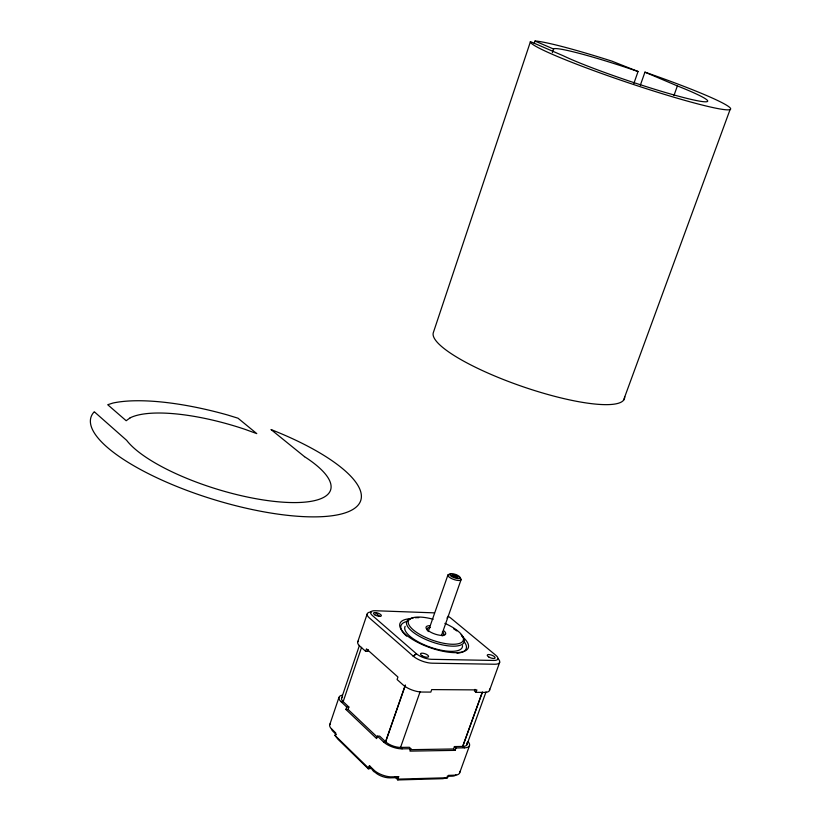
<?xml version="1.0" encoding="UTF-8"?>
<svg xmlns="http://www.w3.org/2000/svg" width="821" height="821" viewBox="0 0 821 821"><rect width="100%" height="100%" fill="white"/><g stroke="black" fill="none" stroke-linecap="round" stroke-linejoin="round"><path stroke-width="1.23" d="M623.519 400.217L730.074 109.573A105.601 7.707 18.6 0 1 623.827 81.248A105.601 7.707 18.6 0 1 530.458 41.625L433.344 332.597A101.086 21.869 19.1 0 0 526.117 387.799A101.086 21.869 19.1 0 0 624.668 396.574M534.214 43.441L535.015 41.05L537.324 41.194A105.601 7.707 18.6 0 1 611.83 61.123L638.061 71.509L633.863 83.455M552.369 52.647L553.59 49.034L554.586 48.593A81.515 5.952 18.6 0 1 628.804 68.359L638.061 71.509M329.673 724.902L338.919 697.542M357.638 642.176L367.141 614.087M341.505 698.363L359.434 645.419M361.579 647.338L343.168 701.627L348.884 707.035L348.073 709.436L377.013 736.858M370.569 768.6A19.15 8.066 19.7 0 0 368.321 768.825L337.934 739.208L334.978 735.411L335.789 733.03L330.863 728.176A13.536 5.49 19 0 1 330.381 723.629M455.101 750.373L453.561 748.968L454.424 746.566L455.963 747.972L455.101 750.373L409.997 751.133L410.859 748.701L409.33 747.274L400.556 747.408A11.207 4.516 19.7 0 1 385.675 741.815L379.661 736.129L377.455 736.16L376.613 738.592L345.887 709.436L346.698 707.035L340.982 701.627A13.598 5.337 19 0 1 342.203 695.182M368.383 649.739L367.829 651.371L365.643 651.32L366.474 648.877L397.949 677.038L397.087 679.521L403.224 685.032A14.142 5.306 19.6 0 0 422.045 692.041L430.83 692.093L431.702 689.599L476.878 689.897L475.995 692.339L484.421 692.39A13.834 5.049 20.2 0 0 489.521 689.065M405.328 684.96L385.562 741.722L383.458 741.845L377.455 736.16M405.02 686.253L385.675 741.815L383.458 741.845A14.008 5.644 19.7 0 0 402.085 748.844L410.859 748.701M428.521 630.61L447.948 574.946M420.054 691.857L400.556 747.408L402.085 748.844M441.503 635.413L461.053 579.749M640.359 85.158L644.937 72.156L677.387 85.928A81.515 5.952 18.6 0 1 681.112 96.899A81.515 5.952 18.6 0 1 563.073 55.695L530.458 41.625M673.949 95.544L677.387 85.928M475 689.353L474.415 690.984L475.995 692.339M394.614 776.738A19.15 8.066 19.7 0 1 397.816 779.95L442.858 778.688L447.548 777.754L448.399 775.383L455.788 775.137A13.649 5.531 20.4 0 0 459.688 771.453M482.276 692.236L462.705 746.443L454.424 746.566M482.399 692.236L462.705 746.443L464.378 747.839A13.711 5.378 20.4 0 0 468.001 741.63M466.933 744.709L486.032 691.887M459.616 772.961L469.499 745.673M489.501 690.451L499.65 662.424M368.321 768.825C369.122 761.272 371.667 771.483 375.064 772.274A11.155 4.659 19.7 0 0 389.872 777.856L396.451 777.682L398.801 776.707L390.734 776.871A13.947 5.819 19.7 0 1 374.766 770.847L369.419 765.726L370.61 767.933L368.578 768.148L334.978 735.411M371.564 611.912A13.793 4.844 18.9 0 0 369.296 617.854L413.312 656.225L416.36 653.711A11.371 4.084 19.5 0 0 431.477 659.314L493.883 660.453A11.125 3.889 20.1 0 0 495.853 655.322L450.934 618.213A10.786 3.674 19.5 0 0 448.009 616.284M413.261 656.184L416.36 653.711L372.365 615.514A11.032 3.859 18.9 0 1 375.207 610.732L434.124 612.856M447.055 776.307L452.094 776.173A10.909 4.433 20.5 0 0 455.922 774.87M447.548 777.754L397.713 779.129L396.451 777.682L398.565 776.717L397.816 779.95M455.963 747.972L464.378 747.839L462.828 746.433A10.971 4.3 20.4 0 0 466.728 742.882M409.72 749.686L453.561 748.968M345.887 709.436L348.073 709.436M346.698 707.035L348.884 707.035M340.982 701.627L343.168 701.627A10.878 4.269 19 0 1 342.603 696.998M452.361 575.973L457.492 576.229M535.015 41.05L553.59 49.034M375.238 612.548L379.651 616.376M365.643 651.32L359.793 646.086A13.721 5.008 18.9 0 1 358.315 641.037M336.456 734.713L333.069 731.419A10.827 4.403 19 0 1 331.427 728.679M644.937 72.156A105.601 7.707 18.6 0 1 730.064 109.573M498.008 658.658A13.895 4.875 20.1 0 1 494.663 664.24L432.103 663.194A14.214 5.131 19.5 0 1 413.312 656.225M447.055 617.772A4.033 1.375 19.5 0 1 447.024 618.151M461.833 636.193A36.268 12.695 19.5 0 1 455.532 652.664A36.268 12.695 19.5 0 1 407.914 636.296A36.268 12.695 19.5 0 1 410.859 618.665M461.115 634.633A30.469 10.611 19.5 0 1 452.002 646.148A30.469 10.611 19.5 0 1 414.082 632.919A30.469 10.611 19.5 0 1 413.23 617.936M415.272 617.71A30.469 10.611 19.5 0 1 418.741 617.669M453.561 628.763A30.469 10.611 19.5 0 1 456.835 630.949M462.521 645.604A30.439 10.683 19.5 0 1 431.436 647.595A30.439 10.683 19.5 0 1 405.153 626.361M444.879 623.375A29.084 10.109 19.5 0 1 456.743 644.033A29.084 10.109 19.5 0 1 411.321 628.044A29.084 10.109 19.5 0 1 433.16 619.239M443.863 630.764A10.386 3.612 19.5 0 1 441.647 635.403A10.386 3.612 19.5 0 1 427.854 630.312A10.386 3.612 19.5 0 1 430.132 625.694M442.365 631.954A9 3.13 19.5 0 1 442.078 635.885M428.49 631.554A9 3.13 19.5 0 1 430.471 627.562M464.183 641.765A34.595 12.141 19.5 0 1 456.999 653.229M406.672 636.172A34.595 12.141 19.5 0 1 407.154 621.425M459.832 577.615A6.989 2.247 19.4 0 1 458.416 580.488A6.989 2.247 19.4 0 1 449.149 577.081A6.989 2.247 19.4 0 1 450.585 574.228M130.159 417.827L126.177 420.732L107.725 404.722L112.97 403.039A141.202 42.507 17.1 0 1 227.561 414.985L238.008 418.207L256.768 433.611L244.781 429.26A108.957 32.768 17.1 0 0 130.159 417.827M304.519 456.681L271.002 429.537A141.202 42.507 17.1 0 1 355.113 507.942A141.202 42.507 17.1 0 1 189.148 491.245A141.202 42.507 17.1 0 1 94.282 411.752L126.65 440.333A108.957 32.768 17.1 0 0 278.083 501.785A108.957 32.768 17.1 0 0 304.519 456.681M374.869 614.847A4.136 1.447 18.9 0 0 381.313 615.894A4.136 1.447 18.9 0 0 376.151 612.64A4.136 1.447 18.9 0 0 374.869 614.847M488.772 656.974A4.167 1.457 20.1 0 0 495.094 657.96A4.167 1.457 20.1 0 0 489.675 654.614A4.167 1.457 20.1 0 0 488.772 656.974M421.973 655.671A4.269 1.539 19.5 0 0 428.562 656.677A4.269 1.539 19.5 0 0 423.133 653.249A4.269 1.539 19.5 0 0 421.973 655.671M451.622 576.547A5.593 1.796 19.4 0 0 460.171 578.025A5.593 1.796 19.4 0 0 452.997 573.746A5.593 1.796 19.4 0 0 451.622 576.547M452.946 576.363A3.356 1.078 19.4 0 0 458.077 577.255A3.356 1.078 19.4 0 0 453.767 574.69A3.356 1.078 19.4 0 0 452.946 576.363"/></g></svg>
